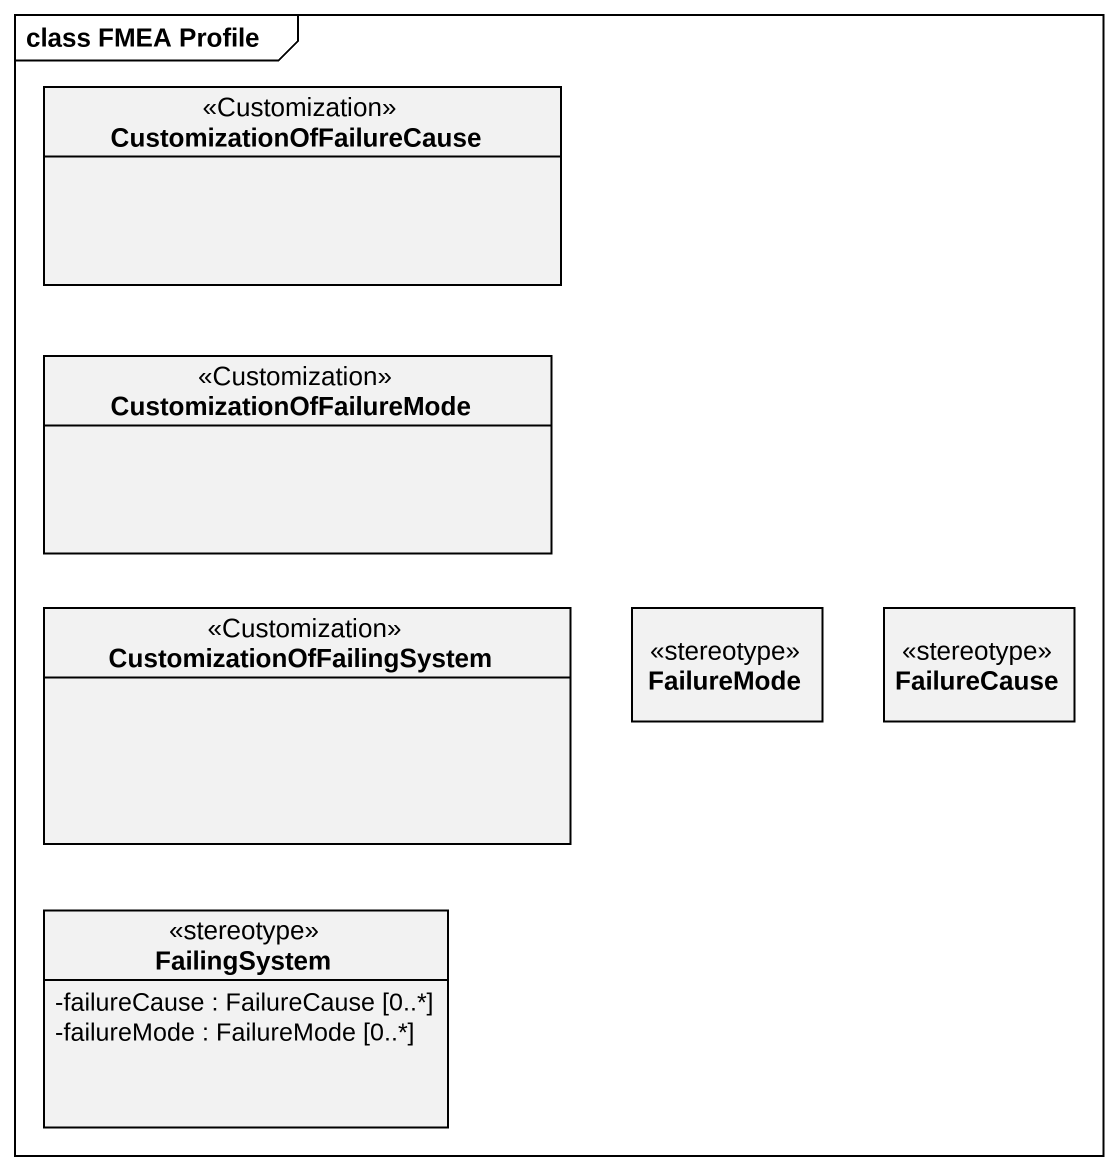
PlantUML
@startuml
mainframe class FMEA Profile
hide circle
hide empty members
skinparam classAttributeIconSize 0
class CustomizationOfFailureCause <<Customization>>
class CustomizationOfFailureMode <<Customization>>
class CustomizationOfFailingSystem <<Customization>>
class FailureMode <<stereotype>>
class FailureCause <<stereotype>>
class FailingSystem <<stereotype>> {
  -failureCause : FailureCause [0..*]
  -failureMode : FailureMode [0..*]
}
@enduml
